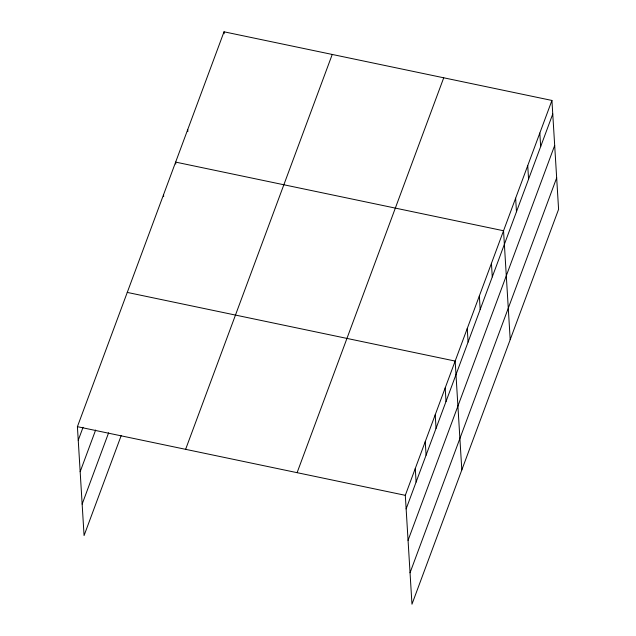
<?xml version="1.0" encoding="UTF-8"?>
<svg xmlns="http://www.w3.org/2000/svg" width="636" height="636" viewBox="0 0 636 636"><rect width="100%" height="100%" fill="white"/><g stroke="black" fill="none" stroke-linecap="round" stroke-linejoin="round"><path stroke-width="0.95" d="M121.206 435.549L84.071 535.552L77.409 426.677L224.031 31.8L551.929 100.448L558.591 209.324L411.969 604.2L405.307 495.325L551.929 100.448M78.244 440.247L83.054 427.289M80.168 471.697L95.639 430.031M82.147 504.102L108.621 432.806M185.617 449.334L332.238 54.458M297.099 472.675L443.721 77.799M406.134 508.903L552.756 114.019M408.058 540.346L554.679 145.469M410.045 572.75L556.667 177.873M127.264 292.417L455.161 361.073L461.815 469.94M77.409 426.677L405.307 495.325M539.829 133.027L540.664 146.598M527.737 165.606L528.564 179.177M515.637 198.186L516.472 211.756M510.199 339.632L503.545 230.757L175.647 162.108L175.767 164.048M491.445 263.336L492.28 276.906M479.353 295.915L480.18 309.486M467.253 328.494L468.088 342.065M445.184 387.92L446.019 401.491M435.215 414.775L436.05 428.346M425.245 441.623L426.08 455.193M415.276 468.478L416.103 482.048M224.031 31.8L224.15 33.74M187.747 129.529L187.866 131.469M163.555 194.688L163.675 196.627"/></g></svg>
